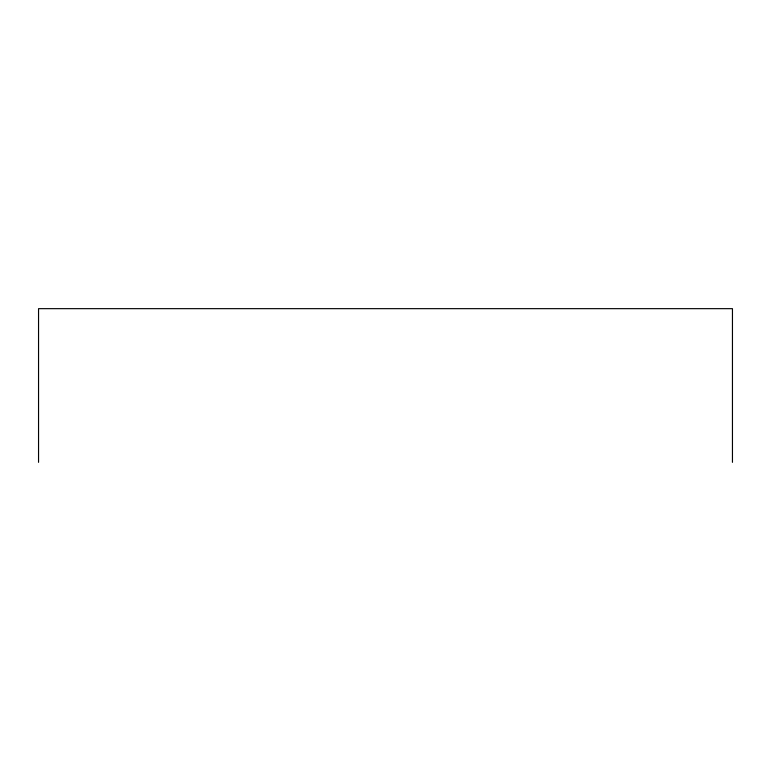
<?xml version="1.0" encoding="UTF-8"?>
<svg xmlns="http://www.w3.org/2000/svg" width="771" height="771" viewBox="0 0 771 771"><rect width="100%" height="100%" fill="white"/><g stroke="black" fill="none" stroke-linecap="round" stroke-linejoin="round"><path stroke-width="1.16" d="M732.45 462.34L732.45 308.66L38.55 308.66L38.55 462.34"/></g></svg>
